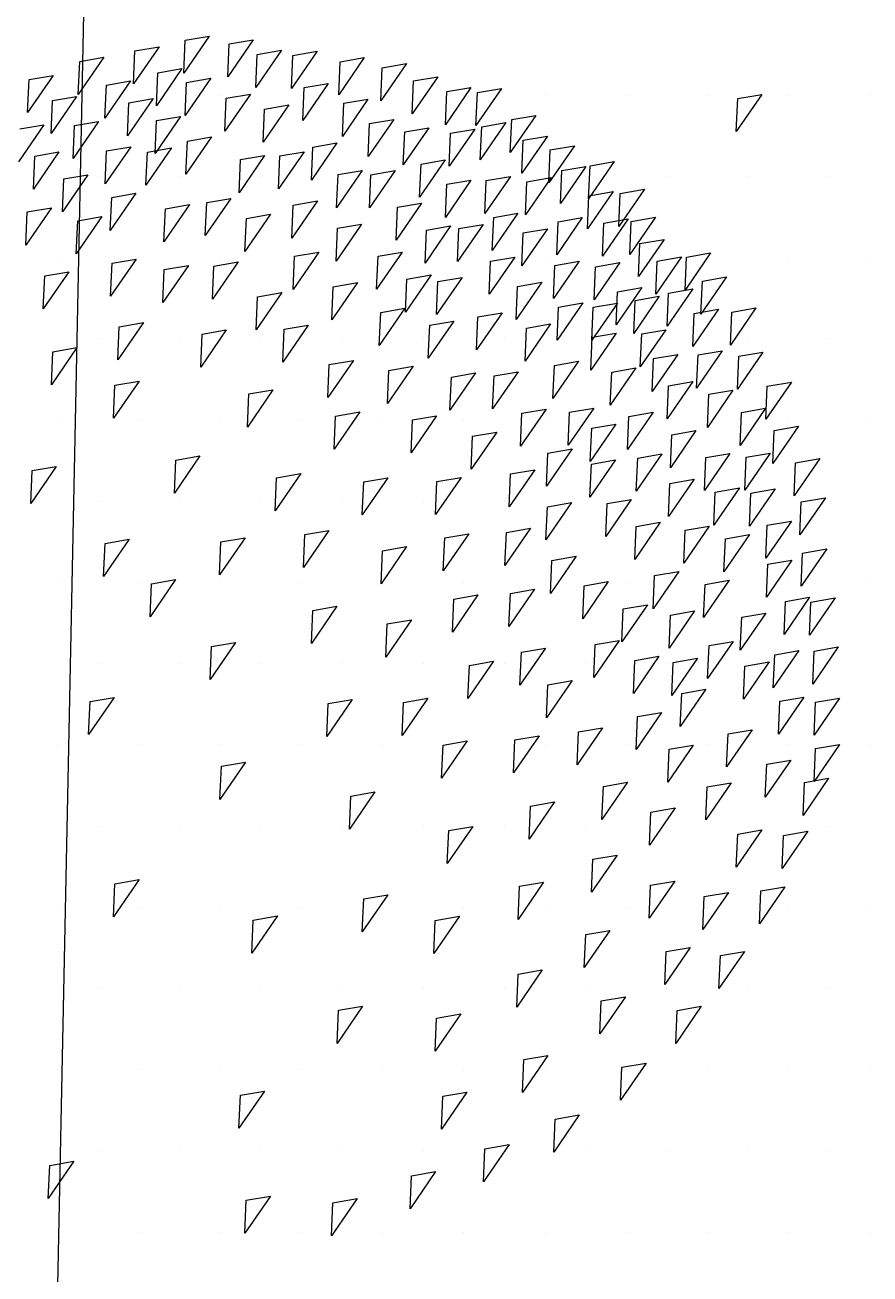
# Model space of a CAD drawing. Header units: millimetres. Extents: x 43168.9 to 43194.6, y -25545.1 to -25543.4.
# Drawn here: x 43172.2997 to 43172.3394, y -25544.6557 to -25544.5971 of the extents above; entities that cross this region are included whole.
import ezdxf

# ---------------------------------------------------------------- set-up
doc = ezdxf.new("R2010")
doc.units = ezdxf.units.MM
doc.header["$LTSCALE"] = 200
doc.linetypes.add('HIDDEN2', pattern=[0.1875, 0.125, -0.0625])
doc.layers.add('agac_sgh', color=7, linetype='Continuous', true_color=0x244700)
doc.layers.add('cim_sgh', color=7, linetype='Continuous', true_color=0x248f00)
doc.layers.add('izd.tas.alt_sgh', color=214, linetype='HIDDEN2')

msp = doc.modelspace()

# ---------------------------------------------------------------- linework, layer by layer
at = {"layer": 'agac_sgh', "color": 0}
for p, q in [((43172.308367, -25544.597664), (43172.307168, -25544.599409)), ((43172.307168, -25544.599409), (43172.307235, -25544.59786)), ((43172.307235, -25544.59786), (43172.308367, -25544.597664)), ((43172.310429, -25544.597838), (43172.30923, -25544.599583)), ((43172.309298, -25544.598034), (43172.310429, -25544.597838)), ((43172.306015, -25544.598168), (43172.304816, -25544.599913)), ((43172.304816, -25544.599913), (43172.304883, -25544.598364)), ((43172.304883, -25544.598364), (43172.306015, -25544.598168)), ((43172.30923, -25544.599583), (43172.309298, -25544.598034)), ((43172.31175, -25544.598334), (43172.310551, -25544.600079)), ((43172.310551, -25544.600079), (43172.310618, -25544.59853)), ((43172.310618, -25544.59853), (43172.31175, -25544.598334)), ((43172.313423, -25544.598382), (43172.312224, -25544.600128)), ((43172.312224, -25544.600128), (43172.312291, -25544.598578)), ((43172.312291, -25544.598578), (43172.313423, -25544.598382)), ((43172.303424, -25544.598664), (43172.302225, -25544.60041)), ((43172.302225, -25544.60041), (43172.302292, -25544.59886)), ((43172.302292, -25544.59886), (43172.303424, -25544.598664)), ((43172.315636, -25544.598675), (43172.314437, -25544.600421)), ((43172.314437, -25544.600421), (43172.314504, -25544.598871)), ((43172.314504, -25544.598871), (43172.315636, -25544.598675)), ((43172.317611, -25544.598961), (43172.316412, -25544.600707)), ((43172.316412, -25544.600707), (43172.316479, -25544.599157)), ((43172.316479, -25544.599157), (43172.317611, -25544.598961)), ((43172.301047, -25544.599511), (43172.299848, -25544.601256)), ((43172.299848, -25544.601256), (43172.299915, -25544.599707)), ((43172.299915, -25544.599707), (43172.301047, -25544.599511)), ((43172.304674, -25544.599768), (43172.303474, -25544.601514)), ((43172.303542, -25544.599964), (43172.304674, -25544.599768)), ((43172.307084, -25544.59919), (43172.305885, -25544.600935)), ((43172.305885, -25544.600935), (43172.305952, -25544.599386)), ((43172.305952, -25544.599386), (43172.307084, -25544.59919)), ((43172.308434, -25544.599649), (43172.307235, -25544.601394)), ((43172.307302, -25544.599845), (43172.308434, -25544.599649)), ((43172.319082, -25544.599576), (43172.317883, -25544.601321)), ((43172.31795, -25544.599772), (43172.319082, -25544.599576)), ((43172.303474, -25544.601514), (43172.303542, -25544.599964)), ((43172.307235, -25544.601394), (43172.307302, -25544.599845)), ((43172.313951, -25544.599885), (43172.312752, -25544.60163)), ((43172.312752, -25544.60163), (43172.312819, -25544.600081)), ((43172.312819, -25544.600081), (43172.313951, -25544.599885)), ((43172.317883, -25544.601321), (43172.31795, -25544.599772)), ((43172.320642, -25544.600079), (43172.319443, -25544.601824)), ((43172.319443, -25544.601824), (43172.31951, -25544.600275)), ((43172.31951, -25544.600275), (43172.320642, -25544.600079)), ((43172.322075, -25544.60012), (43172.320876, -25544.601866)), ((43172.320876, -25544.601866), (43172.320944, -25544.600316)), ((43172.320944, -25544.600316), (43172.322075, -25544.60012)), ((43172.302146, -25544.600496), (43172.300947, -25544.602241)), ((43172.300947, -25544.602241), (43172.301014, -25544.600692)), ((43172.301014, -25544.600692), (43172.302146, -25544.600496)), ((43172.30573, -25544.6006), (43172.304531, -25544.602345)), ((43172.304531, -25544.602345), (43172.304598, -25544.600796)), ((43172.304598, -25544.600796), (43172.30573, -25544.6006)), ((43172.310295, -25544.600389), (43172.309096, -25544.602134)), ((43172.309096, -25544.602134), (43172.309163, -25544.600585)), ((43172.309163, -25544.600585), (43172.310295, -25544.600389)), ((43172.312094, -25544.600899), (43172.310895, -25544.602644)), ((43172.310962, -25544.601095), (43172.312094, -25544.600899)), ((43172.315812, -25544.600625), (43172.314613, -25544.602371)), ((43172.314613, -25544.602371), (43172.31468, -25544.600821)), ((43172.31468, -25544.600821), (43172.315812, -25544.600625)), ((43172.334288, -25544.600406), (43172.333089, -25544.602151)), ((43172.333089, -25544.602151), (43172.333156, -25544.600602)), ((43172.333156, -25544.600602), (43172.334288, -25544.600406)), ((43172.307025, -25544.601438), (43172.305826, -25544.603184)), ((43172.305894, -25544.601634), (43172.307025, -25544.601438)), ((43172.310895, -25544.602644), (43172.310962, -25544.601095)), ((43172.323685, -25544.601387), (43172.322486, -25544.603133)), ((43172.322553, -25544.601583), (43172.323685, -25544.601387)), ((43172.300611, -25544.601824), (43172.299412, -25544.60357)), ((43172.299479, -25544.60202), (43172.300611, -25544.601824)), ((43172.303177, -25544.60167), (43172.301978, -25544.603415)), ((43172.301978, -25544.603415), (43172.302045, -25544.601866)), ((43172.302045, -25544.601866), (43172.303177, -25544.60167)), ((43172.305826, -25544.603184), (43172.305894, -25544.601634)), ((43172.31702, -25544.601576), (43172.315821, -25544.603321)), ((43172.315821, -25544.603321), (43172.315888, -25544.601772)), ((43172.315888, -25544.601772), (43172.31702, -25544.601576)), ((43172.318667, -25544.601967), (43172.317468, -25544.603712)), ((43172.317535, -25544.602163), (43172.318667, -25544.601967)), ((43172.320818, -25544.602029), (43172.319619, -25544.603774)), ((43172.319686, -25544.602225), (43172.320818, -25544.602029)), ((43172.322277, -25544.601728), (43172.321078, -25544.603473)), ((43172.321078, -25544.603473), (43172.321145, -25544.601924)), ((43172.321145, -25544.601924), (43172.322277, -25544.601728)), ((43172.322486, -25544.603133), (43172.322553, -25544.601583)), ((43172.308472, -25544.602396), (43172.307273, -25544.604141)), ((43172.307273, -25544.604141), (43172.30734, -25544.602592)), ((43172.30734, -25544.602592), (43172.308472, -25544.602396)), ((43172.314358, -25544.602681), (43172.313159, -25544.604426)), ((43172.313226, -25544.602877), (43172.314358, -25544.602681)), ((43172.317468, -25544.603712), (43172.317535, -25544.602163)), ((43172.319619, -25544.603774), (43172.319686, -25544.602225)), ((43172.324226, -25544.602357), (43172.323027, -25544.604102)), ((43172.323027, -25544.604102), (43172.323094, -25544.602553)), ((43172.323094, -25544.602553), (43172.324226, -25544.602357)), ((43172.301316, -25544.603103), (43172.300117, -25544.604849)), ((43172.300184, -25544.603299), (43172.301316, -25544.603103)), ((43172.304686, -25544.602858), (43172.303487, -25544.604603)), ((43172.303487, -25544.604603), (43172.303554, -25544.603054)), ((43172.303554, -25544.603054), (43172.304686, -25544.602858)), ((43172.306598, -25544.602913), (43172.305399, -25544.604659)), ((43172.305399, -25544.604659), (43172.305466, -25544.603109)), ((43172.305466, -25544.603109), (43172.306598, -25544.602913)), ((43172.310962, -25544.603269), (43172.309763, -25544.605014)), ((43172.30983, -25544.603465), (43172.310962, -25544.603269)), ((43172.312811, -25544.603093), (43172.311612, -25544.604839)), ((43172.311679, -25544.603289), (43172.312811, -25544.603093)), ((43172.313159, -25544.604426), (43172.313226, -25544.602877)), ((43172.325496, -25544.602813), (43172.324297, -25544.604558)), ((43172.324297, -25544.604558), (43172.324364, -25544.603009)), ((43172.324364, -25544.603009), (43172.325496, -25544.602813)), ((43172.300117, -25544.604849), (43172.300184, -25544.603299)), ((43172.309763, -25544.605014), (43172.30983, -25544.603465)), ((43172.311612, -25544.604839), (43172.311679, -25544.603289)), ((43172.319434, -25544.603476), (43172.318235, -25544.605221)), ((43172.318235, -25544.605221), (43172.318302, -25544.603672)), ((43172.318302, -25544.603672), (43172.319434, -25544.603476)), ((43172.326037, -25544.603782), (43172.324838, -25544.605527)), ((43172.324905, -25544.603978), (43172.326037, -25544.603782)), ((43172.327358, -25544.603553), (43172.326159, -25544.605299)), ((43172.326159, -25544.605299), (43172.326226, -25544.603749)), ((43172.326226, -25544.603749), (43172.327358, -25544.603553)), ((43172.302674, -25544.604172), (43172.301475, -25544.605918)), ((43172.301475, -25544.605918), (43172.301542, -25544.604368)), ((43172.301542, -25544.604368), (43172.302674, -25544.604172)), ((43172.31554, -25544.603973), (43172.314341, -25544.605719)), ((43172.314341, -25544.605719), (43172.314408, -25544.604169)), ((43172.314408, -25544.604169), (43172.31554, -25544.603973)), ((43172.317083, -25544.60398), (43172.315883, -25544.605725)), ((43172.315883, -25544.605725), (43172.315951, -25544.604176)), ((43172.315951, -25544.604176), (43172.317083, -25544.60398)), ((43172.320642, -25544.604426), (43172.319443, -25544.606172)), ((43172.31951, -25544.604622), (43172.320642, -25544.604426)), ((43172.322491, -25544.604251), (43172.321291, -25544.605997)), ((43172.321291, -25544.605997), (43172.321359, -25544.604447)), ((43172.321359, -25544.604447), (43172.322491, -25544.604251)), ((43172.324402, -25544.604307), (43172.323203, -25544.606052)), ((43172.32327, -25544.604503), (43172.324402, -25544.604307)), ((43172.324838, -25544.605527), (43172.324905, -25544.603978)), ((43172.304925, -25544.605038), (43172.303726, -25544.606784)), ((43172.303793, -25544.605234), (43172.304925, -25544.605038)), ((43172.319443, -25544.606172), (43172.31951, -25544.604622)), ((43172.323203, -25544.606052), (43172.32327, -25544.604503)), ((43172.327307, -25544.604963), (43172.326108, -25544.606708)), ((43172.326175, -25544.605159), (43172.327307, -25544.604963)), ((43172.328779, -25544.604853), (43172.32758, -25544.606598)), ((43172.327647, -25544.605049), (43172.328779, -25544.604853)), ((43172.303726, -25544.606784), (43172.303793, -25544.605234)), ((43172.307441, -25544.605569), (43172.306241, -25544.607314)), ((43172.306309, -25544.605765), (43172.307441, -25544.605569)), ((43172.309377, -25544.605282), (43172.308178, -25544.607027)), ((43172.308178, -25544.607027), (43172.308245, -25544.605478)), ((43172.308245, -25544.605478), (43172.309377, -25544.605282)), ((43172.31344, -25544.6054), (43172.31224, -25544.607145)), ((43172.31224, -25544.607145), (43172.312308, -25544.605596)), ((43172.312308, -25544.605596), (43172.31344, -25544.6054)), ((43172.318328, -25544.605503), (43172.317129, -25544.607249)), ((43172.317196, -25544.605699), (43172.318328, -25544.605503)), ((43172.326108, -25544.606708), (43172.326175, -25544.605159)), ((43172.32758, -25544.606598), (43172.327647, -25544.605049)), ((43172.300964, -25544.605724), (43172.299764, -25544.60747)), ((43172.299764, -25544.60747), (43172.299832, -25544.60592)), ((43172.299832, -25544.60592), (43172.300964, -25544.605724)), ((43172.303328, -25544.606136), (43172.302129, -25544.607882)), ((43172.302196, -25544.606332), (43172.303328, -25544.606136)), ((43172.306241, -25544.607314), (43172.306309, -25544.605765)), ((43172.311239, -25544.606022), (43172.31004, -25544.607768)), ((43172.310107, -25544.606218), (43172.311239, -25544.606022)), ((43172.317129, -25544.607249), (43172.317196, -25544.605699)), ((43172.322843, -25544.605977), (43172.321644, -25544.607723)), ((43172.321644, -25544.607723), (43172.321711, -25544.606173)), ((43172.321711, -25544.606173), (43172.322843, -25544.605977)), ((43172.325861, -25544.606179), (43172.324662, -25544.607925)), ((43172.324729, -25544.606375), (43172.325861, -25544.606179)), ((43172.329294, -25544.606164), (43172.328095, -25544.60791)), ((43172.328163, -25544.60636), (43172.329294, -25544.606164)), ((43172.302129, -25544.607882), (43172.302196, -25544.606332)), ((43172.31004, -25544.607768), (43172.310107, -25544.606218)), ((43172.315515, -25544.60649), (43172.314316, -25544.608235)), ((43172.314316, -25544.608235), (43172.314383, -25544.606686)), ((43172.314383, -25544.606686), (43172.315515, -25544.60649)), ((43172.319686, -25544.606572), (43172.318487, -25544.608318)), ((43172.318487, -25544.608318), (43172.318554, -25544.606768)), ((43172.318554, -25544.606768), (43172.319686, -25544.606572)), ((43172.321208, -25544.606502), (43172.320009, -25544.608247)), ((43172.320009, -25544.608247), (43172.320076, -25544.606698)), ((43172.320076, -25544.606698), (43172.321208, -25544.606502)), ((43172.324226, -25544.606704), (43172.323027, -25544.608449)), ((43172.323094, -25544.6069), (43172.324226, -25544.606704)), ((43172.324662, -25544.607925), (43172.324729, -25544.606375)), ((43172.328012, -25544.606242), (43172.326813, -25544.607987)), ((43172.326813, -25544.607987), (43172.32688, -25544.606438)), ((43172.32688, -25544.606438), (43172.328012, -25544.606242)), ((43172.328095, -25544.60791), (43172.328163, -25544.60636)), ((43172.323027, -25544.608449), (43172.323094, -25544.6069)), ((43172.329697, -25544.607206), (43172.328498, -25544.608951)), ((43172.328565, -25544.607402), (43172.329697, -25544.607206)), ((43172.313502, -25544.607804), (43172.312303, -25544.609549)), ((43172.312371, -25544.608), (43172.313502, -25544.607804)), ((43172.317414, -25544.607803), (43172.316215, -25544.609548)), ((43172.316282, -25544.607999), (43172.317414, -25544.607803)), ((43172.328498, -25544.608951), (43172.328565, -25544.607402)), ((43172.331885, -25544.607841), (43172.330686, -25544.609587)), ((43172.330753, -25544.608037), (43172.331885, -25544.607841)), ((43172.304938, -25544.608128), (43172.303739, -25544.609873)), ((43172.303739, -25544.609873), (43172.303806, -25544.608324)), ((43172.303806, -25544.608324), (43172.304938, -25544.608128)), ((43172.30739, -25544.608428), (43172.306191, -25544.610173)), ((43172.306258, -25544.608624), (43172.30739, -25544.608428)), ((43172.309717, -25544.608266), (43172.308518, -25544.610012)), ((43172.308518, -25544.610012), (43172.308585, -25544.608462)), ((43172.308585, -25544.608462), (43172.309717, -25544.608266)), ((43172.312303, -25544.609549), (43172.312371, -25544.608)), ((43172.316215, -25544.609548), (43172.316282, -25544.607999)), ((43172.322692, -25544.608032), (43172.321493, -25544.609778)), ((43172.321493, -25544.609778), (43172.32156, -25544.608228)), ((43172.32156, -25544.608228), (43172.322692, -25544.608032)), ((43172.32571, -25544.608234), (43172.324511, -25544.60998)), ((43172.324511, -25544.60998), (43172.324578, -25544.60843)), ((43172.324578, -25544.60843), (43172.32571, -25544.608234)), ((43172.327622, -25544.60829), (43172.326423, -25544.610035)), ((43172.326423, -25544.610035), (43172.32649, -25544.608486)), ((43172.32649, -25544.608486), (43172.327622, -25544.60829)), ((43172.330514, -25544.60803), (43172.329315, -25544.609776)), ((43172.329315, -25544.609776), (43172.329383, -25544.608226)), ((43172.329383, -25544.608226), (43172.330514, -25544.60803)), ((43172.330686, -25544.609587), (43172.330753, -25544.608037)), ((43172.301781, -25544.608723), (43172.300582, -25544.610468)), ((43172.300582, -25544.610468), (43172.300649, -25544.608919)), ((43172.300649, -25544.608919), (43172.301781, -25544.608723)), ((43172.306191, -25544.610173), (43172.306258, -25544.608624)), ((43172.318772, -25544.608872), (43172.317573, -25544.610618)), ((43172.317573, -25544.610618), (43172.31764, -25544.609068)), ((43172.31764, -25544.609068), (43172.318772, -25544.608872)), ((43172.320227, -25544.608991), (43172.319028, -25544.610736)), ((43172.319095, -25544.609187), (43172.320227, -25544.608991)), ((43172.332627, -25544.608969), (43172.331428, -25544.610714)), ((43172.331495, -25544.609165), (43172.332627, -25544.608969)), ((43172.311767, -25544.609699), (43172.310568, -25544.611444)), ((43172.310635, -25544.609895), (43172.311767, -25544.609699)), ((43172.315314, -25544.609229), (43172.314114, -25544.610975)), ((43172.314114, -25544.610975), (43172.314182, -25544.609425)), ((43172.314182, -25544.609425), (43172.315314, -25544.609229)), ((43172.319028, -25544.610736), (43172.319095, -25544.609187)), ((43172.323962, -25544.609213), (43172.322763, -25544.610959)), ((43172.322763, -25544.610959), (43172.32283, -25544.609409)), ((43172.32283, -25544.609409), (43172.323962, -25544.609213)), ((43172.328653, -25544.609464), (43172.327454, -25544.611209)), ((43172.327454, -25544.611209), (43172.327521, -25544.60966)), ((43172.327521, -25544.60966), (43172.328653, -25544.609464)), ((43172.331043, -25544.609533), (43172.329844, -25544.611278)), ((43172.329844, -25544.611278), (43172.329911, -25544.609729)), ((43172.329911, -25544.609729), (43172.331043, -25544.609533)), ((43172.331428, -25544.610714), (43172.331495, -25544.609165)), ((43172.310568, -25544.611444), (43172.310635, -25544.609895)), ((43172.325886, -25544.610184), (43172.324687, -25544.61193)), ((43172.324754, -25544.61038), (43172.325886, -25544.610184)), ((43172.327509, -25544.610193), (43172.32631, -25544.611939)), ((43172.326377, -25544.610389), (43172.327509, -25544.610193)), ((43172.329475, -25544.609869), (43172.328276, -25544.611614)), ((43172.328276, -25544.611614), (43172.328343, -25544.610065)), ((43172.328343, -25544.610065), (43172.329475, -25544.609869)), ((43172.31754, -25544.610438), (43172.316341, -25544.612183)), ((43172.316341, -25544.612183), (43172.316408, -25544.610634)), ((43172.316408, -25544.610634), (43172.31754, -25544.610438)), ((43172.322101, -25544.610647), (43172.320902, -25544.612392)), ((43172.320902, -25544.612392), (43172.320969, -25544.610843)), ((43172.320969, -25544.610843), (43172.322101, -25544.610647)), ((43172.324687, -25544.61193), (43172.324754, -25544.61038)), ((43172.32631, -25544.611939), (43172.326377, -25544.610389)), ((43172.33225, -25544.610483), (43172.331051, -25544.612229)), ((43172.331051, -25544.612229), (43172.331118, -25544.610679)), ((43172.331118, -25544.610679), (43172.33225, -25544.610483)), ((43172.334011, -25544.61042), (43172.332812, -25544.612165)), ((43172.332812, -25544.612165), (43172.332879, -25544.610616)), ((43172.332879, -25544.610616), (43172.334011, -25544.61042)), ((43172.305277, -25544.611112), (43172.304078, -25544.612858)), ((43172.304078, -25544.612858), (43172.304146, -25544.611308)), ((43172.304146, -25544.611308), (43172.305277, -25544.611112)), ((43172.309164, -25544.611454), (43172.307965, -25544.613199)), ((43172.308032, -25544.61165), (43172.309164, -25544.611454)), ((43172.313012, -25544.611222), (43172.311813, -25544.612967)), ((43172.311813, -25544.612967), (43172.31188, -25544.611418)), ((43172.31188, -25544.611418), (43172.313012, -25544.611222)), ((43172.319837, -25544.611039), (43172.318638, -25544.612784)), ((43172.318638, -25544.612784), (43172.318705, -25544.611235)), ((43172.318705, -25544.611235), (43172.319837, -25544.611039)), ((43172.324377, -25544.61117), (43172.323178, -25544.612916)), ((43172.323178, -25544.612916), (43172.323245, -25544.611366)), ((43172.323245, -25544.611366), (43172.324377, -25544.61117)), ((43172.329785, -25544.611441), (43172.328586, -25544.613187)), ((43172.328653, -25544.611637), (43172.329785, -25544.611441)), ((43172.307965, -25544.613199), (43172.308032, -25544.61165)), ((43172.327458, -25544.611603), (43172.326259, -25544.613348)), ((43172.326259, -25544.613348), (43172.326327, -25544.611799)), ((43172.326327, -25544.611799), (43172.327458, -25544.611603)), ((43172.328586, -25544.613187), (43172.328653, -25544.611637)), ((43172.302158, -25544.61228), (43172.300959, -25544.614026)), ((43172.300959, -25544.614026), (43172.301027, -25544.612476)), ((43172.301027, -25544.612476), (43172.302158, -25544.61228)), ((43172.330338, -25544.612602), (43172.329139, -25544.614347)), ((43172.329207, -25544.612798), (43172.330338, -25544.612602)), ((43172.332426, -25544.612433), (43172.331227, -25544.614179)), ((43172.331227, -25544.614179), (43172.331294, -25544.612629)), ((43172.331294, -25544.612629), (43172.332426, -25544.612433)), ((43172.334338, -25544.612489), (43172.333139, -25544.614234)), ((43172.333206, -25544.612685), (43172.334338, -25544.612489)), ((43172.315125, -25544.612885), (43172.313926, -25544.61463)), ((43172.313926, -25544.61463), (43172.313993, -25544.613081)), ((43172.313993, -25544.613081), (43172.315125, -25544.612885)), ((43172.317925, -25544.613157), (43172.316726, -25544.614902)), ((43172.316793, -25544.613353), (43172.317925, -25544.613157)), ((43172.325685, -25544.612924), (43172.324486, -25544.61467)), ((43172.324486, -25544.61467), (43172.324553, -25544.61312)), ((43172.324553, -25544.61312), (43172.325685, -25544.612924)), ((43172.328377, -25544.613231), (43172.327177, -25544.614976)), ((43172.327245, -25544.613427), (43172.328377, -25544.613231)), ((43172.329139, -25544.614347), (43172.329207, -25544.612798)), ((43172.333139, -25544.614234), (43172.333206, -25544.612685)), ((43172.316726, -25544.614902), (43172.316793, -25544.613353)), ((43172.320856, -25544.613471), (43172.319657, -25544.615216)), ((43172.319657, -25544.615216), (43172.319724, -25544.613667)), ((43172.319724, -25544.613667), (43172.320856, -25544.613471)), ((43172.322855, -25544.613414), (43172.321656, -25544.61516)), ((43172.321656, -25544.61516), (43172.321723, -25544.61361)), ((43172.321723, -25544.61361), (43172.322855, -25544.613414)), ((43172.327177, -25544.614976), (43172.327245, -25544.613427)), ((43172.305076, -25544.613852), (43172.303877, -25544.615598)), ((43172.303877, -25544.615598), (43172.303944, -25544.614048)), ((43172.303944, -25544.614048), (43172.305076, -25544.613852)), ((43172.311352, -25544.614263), (43172.310153, -25544.616008)), ((43172.31022, -25544.614459), (43172.311352, -25544.614263)), ((43172.331043, -25544.61388), (43172.329844, -25544.615626)), ((43172.329844, -25544.615626), (43172.329911, -25544.614076)), ((43172.329911, -25544.614076), (43172.331043, -25544.61388)), ((43172.332929, -25544.614278), (43172.33173, -25544.616024)), ((43172.331797, -25544.614474), (43172.332929, -25544.614278)), ((43172.335671, -25544.6139), (43172.334472, -25544.615646)), ((43172.334472, -25544.615646), (43172.334539, -25544.614096)), ((43172.334539, -25544.614096), (43172.335671, -25544.6139)), ((43172.310153, -25544.616008), (43172.31022, -25544.614459)), ((43172.33173, -25544.616024), (43172.331797, -25544.614474)), ((43172.315427, -25544.615296), (43172.314228, -25544.617042)), ((43172.314228, -25544.617042), (43172.314295, -25544.615492)), ((43172.314295, -25544.615492), (43172.315427, -25544.615296)), ((43172.319032, -25544.615477), (43172.317833, -25544.617222)), ((43172.3179, -25544.615673), (43172.319032, -25544.615477)), ((43172.324163, -25544.615168), (43172.322964, -25544.616914)), ((43172.322964, -25544.616914), (43172.323031, -25544.615364)), ((43172.323031, -25544.615364), (43172.324163, -25544.615168)), ((43172.326402, -25544.615119), (43172.325203, -25544.616864)), ((43172.325203, -25544.616864), (43172.32527, -25544.615315)), ((43172.32527, -25544.615315), (43172.326402, -25544.615119)), ((43172.329181, -25544.615314), (43172.327982, -25544.617059)), ((43172.327982, -25544.617059), (43172.32805, -25544.61551)), ((43172.32805, -25544.61551), (43172.329181, -25544.615314)), ((43172.334464, -25544.615124), (43172.333265, -25544.616869)), ((43172.333265, -25544.616869), (43172.333332, -25544.61532)), ((43172.333332, -25544.61532), (43172.334464, -25544.615124)), ((43172.317833, -25544.617222), (43172.3179, -25544.615673)), ((43172.327438, -25544.615873), (43172.326238, -25544.617619)), ((43172.326238, -25544.617619), (43172.326306, -25544.616069)), ((43172.326306, -25544.616069), (43172.327438, -25544.615873)), ((43172.331194, -25544.616173), (43172.329995, -25544.617918)), ((43172.330062, -25544.616369), (43172.331194, -25544.616173)), ((43172.335998, -25544.615969), (43172.334799, -25544.617714)), ((43172.334799, -25544.617714), (43172.334866, -25544.616165)), ((43172.334866, -25544.616165), (43172.335998, -25544.615969)), ((43172.321849, -25544.616245), (43172.32065, -25544.617991)), ((43172.32065, -25544.617991), (43172.320717, -25544.616441)), ((43172.320717, -25544.616441), (43172.321849, -25544.616245)), ((43172.329995, -25544.617918), (43172.330062, -25544.616369)), ((43172.325383, -25544.617034), (43172.324184, -25544.61878)), ((43172.324184, -25544.61878), (43172.324251, -25544.61723)), ((43172.324251, -25544.61723), (43172.325383, -25544.617034)), ((43172.329597, -25544.617271), (43172.328397, -25544.619016)), ((43172.328465, -25544.617467), (43172.329597, -25544.617271)), ((43172.332791, -25544.617249), (43172.331592, -25544.618994)), ((43172.331659, -25544.617445), (43172.332791, -25544.617249)), ((43172.334682, -25544.617227), (43172.333483, -25544.618973)), ((43172.33355, -25544.617423), (43172.334682, -25544.617227)), ((43172.30119, -25544.617858), (43172.299991, -25544.619603)), ((43172.300058, -25544.618054), (43172.30119, -25544.617858)), ((43172.307931, -25544.617367), (43172.306732, -25544.619113)), ((43172.306732, -25544.619113), (43172.306799, -25544.617563)), ((43172.306799, -25544.617563), (43172.307931, -25544.617367)), ((43172.327421, -25544.617551), (43172.326222, -25544.619296)), ((43172.326222, -25544.619296), (43172.326289, -25544.617747)), ((43172.326289, -25544.617747), (43172.327421, -25544.617551)), ((43172.328397, -25544.619016), (43172.328465, -25544.617467)), ((43172.331592, -25544.618994), (43172.331659, -25544.617445)), ((43172.333483, -25544.618973), (43172.33355, -25544.617423)), ((43172.337004, -25544.617485), (43172.335805, -25544.619231)), ((43172.335805, -25544.619231), (43172.335872, -25544.617681)), ((43172.335872, -25544.617681), (43172.337004, -25544.617485)), ((43172.299991, -25544.619603), (43172.300058, -25544.618054)), ((43172.31266, -25544.618191), (43172.311461, -25544.619936)), ((43172.311461, -25544.619936), (43172.311528, -25544.618387)), ((43172.311528, -25544.618387), (43172.31266, -25544.618191)), ((43172.316743, -25544.618385), (43172.315544, -25544.620131)), ((43172.315611, -25544.618581), (43172.316743, -25544.618385)), ((43172.320177, -25544.61837), (43172.318978, -25544.620116)), ((43172.319045, -25544.618566), (43172.320177, -25544.61837)), ((43172.323635, -25544.618013), (43172.322436, -25544.619758)), ((43172.322436, -25544.619758), (43172.322503, -25544.618209)), ((43172.322503, -25544.618209), (43172.323635, -25544.618013)), ((43172.331106, -25544.618459), (43172.329907, -25544.620204)), ((43172.329974, -25544.618655), (43172.331106, -25544.618459)), ((43172.315544, -25544.620131), (43172.315611, -25544.618581)), ((43172.318978, -25544.620116), (43172.319045, -25544.618566)), ((43172.329907, -25544.620204), (43172.329974, -25544.618655)), ((43172.333231, -25544.618863), (43172.332032, -25544.620609)), ((43172.332032, -25544.620609), (43172.332099, -25544.619059)), ((43172.332099, -25544.619059), (43172.333231, -25544.618863)), ((43172.334904, -25544.618912), (43172.333705, -25544.620657)), ((43172.333772, -25544.619108), (43172.334904, -25544.618912)), ((43172.325358, -25544.61955), (43172.324159, -25544.621296)), ((43172.324226, -25544.619746), (43172.325358, -25544.61955)), ((43172.328163, -25544.619403), (43172.326964, -25544.621148)), ((43172.326964, -25544.621148), (43172.327031, -25544.619599)), ((43172.327031, -25544.619599), (43172.328163, -25544.619403)), ((43172.333705, -25544.620657), (43172.333772, -25544.619108)), ((43172.337268, -25544.619324), (43172.336069, -25544.621069)), ((43172.336069, -25544.621069), (43172.336136, -25544.61952)), ((43172.336136, -25544.61952), (43172.337268, -25544.619324)), ((43172.324159, -25544.621296), (43172.324226, -25544.619746)), ((43172.313981, -25544.62086), (43172.312782, -25544.622606)), ((43172.312849, -25544.621056), (43172.313981, -25544.62086)), ((43172.323434, -25544.620753), (43172.322235, -25544.622498)), ((43172.322302, -25544.620949), (43172.323434, -25544.620753)), ((43172.329521, -25544.620472), (43172.328322, -25544.622217)), ((43172.328322, -25544.622217), (43172.328389, -25544.620668)), ((43172.328389, -25544.620668), (43172.329521, -25544.620472)), ((43172.331823, -25544.620653), (43172.330624, -25544.622398)), ((43172.330624, -25544.622398), (43172.330691, -25544.620849)), ((43172.330691, -25544.620849), (43172.331823, -25544.620653)), ((43172.335671, -25544.620421), (43172.334472, -25544.622167)), ((43172.334472, -25544.622167), (43172.334539, -25544.620617)), ((43172.334539, -25544.620617), (43172.335671, -25544.620421)), ((43172.304611, -25544.621275), (43172.303412, -25544.62302)), ((43172.303479, -25544.621471), (43172.304611, -25544.621275)), ((43172.310044, -25544.621204), (43172.308845, -25544.622949)), ((43172.308845, -25544.622949), (43172.308912, -25544.6214)), ((43172.308912, -25544.6214), (43172.310044, -25544.621204)), ((43172.312782, -25544.622606), (43172.312849, -25544.621056)), ((43172.320541, -25544.621012), (43172.319342, -25544.622758)), ((43172.319342, -25544.622758), (43172.31941, -25544.621208)), ((43172.31941, -25544.621208), (43172.320541, -25544.621012)), ((43172.322235, -25544.622498), (43172.322302, -25544.620949)), ((43172.333709, -25544.621051), (43172.33251, -25544.622796)), ((43172.33251, -25544.622796), (43172.332577, -25544.621247)), ((43172.332577, -25544.621247), (43172.333709, -25544.621051)), ((43172.303412, -25544.62302), (43172.303479, -25544.621471)), ((43172.317624, -25544.621614), (43172.316425, -25544.62336)), ((43172.316425, -25544.62336), (43172.316492, -25544.62181)), ((43172.316492, -25544.62181), (43172.317624, -25544.621614)), ((43172.337331, -25544.621728), (43172.336132, -25544.623473)), ((43172.336132, -25544.623473), (43172.336199, -25544.621924)), ((43172.336199, -25544.621924), (43172.337331, -25544.621728)), ((43172.325572, -25544.622073), (43172.324373, -25544.623819)), ((43172.324373, -25544.623819), (43172.32444, -25544.622269)), ((43172.32444, -25544.622269), (43172.325572, -25544.622073)), ((43172.335696, -25544.622253), (43172.334497, -25544.623998)), ((43172.334497, -25544.623998), (43172.334564, -25544.622449)), ((43172.334564, -25544.622449), (43172.335696, -25544.622253)), ((43172.306787, -25544.623169), (43172.305588, -25544.624914)), ((43172.305655, -25544.623365), (43172.306787, -25544.623169)), ((43172.330389, -25544.622785), (43172.32919, -25544.624531)), ((43172.32919, -25544.624531), (43172.329257, -25544.622981)), ((43172.329257, -25544.622981), (43172.330389, -25544.622785)), ((43172.332753, -25544.623197), (43172.331554, -25544.624942)), ((43172.331621, -25544.623393), (43172.332753, -25544.623197)), ((43172.305588, -25544.624914), (43172.305655, -25544.623365)), ((43172.323623, -25544.623619), (43172.322424, -25544.625364)), ((43172.322491, -25544.623815), (43172.323623, -25544.623619)), ((43172.327081, -25544.623261), (43172.325882, -25544.625007)), ((43172.325882, -25544.625007), (43172.325949, -25544.623457)), ((43172.325949, -25544.623457), (43172.327081, -25544.623261)), ((43172.331554, -25544.624942), (43172.331621, -25544.623393)), ((43172.320969, -25544.623885), (43172.31977, -25544.62563)), ((43172.31977, -25544.62563), (43172.319837, -25544.624081)), ((43172.319837, -25544.624081), (43172.320969, -25544.623885)), ((43172.322424, -25544.625364), (43172.322491, -25544.623815)), ((43172.328918, -25544.624344), (43172.327718, -25544.62609)), ((43172.327786, -25544.62454), (43172.328918, -25544.624344)), ((43172.336526, -25544.623993), (43172.335327, -25544.625738)), ((43172.335327, -25544.625738), (43172.335394, -25544.624189)), ((43172.335394, -25544.624189), (43172.336526, -25544.623993)), ((43172.337721, -25544.624027), (43172.336522, -25544.625773)), ((43172.336522, -25544.625773), (43172.336589, -25544.624223)), ((43172.336589, -25544.624223), (43172.337721, -25544.624027)), ((43172.314358, -25544.624418), (43172.313159, -25544.626163)), ((43172.313159, -25544.626163), (43172.313226, -25544.624614)), ((43172.313226, -25544.624614), (43172.314358, -25544.624418)), ((43172.327718, -25544.62609), (43172.327786, -25544.62454)), ((43172.331131, -25544.624637), (43172.329932, -25544.626383)), ((43172.329932, -25544.626383), (43172.329999, -25544.624833)), ((43172.329999, -25544.624833), (43172.331131, -25544.624637)), ((43172.334476, -25544.624734), (43172.333277, -25544.62648)), ((43172.333277, -25544.62648), (43172.333344, -25544.62493)), ((43172.333344, -25544.62493), (43172.334476, -25544.624734)), ((43172.31785, -25544.625053), (43172.316651, -25544.626798)), ((43172.316651, -25544.626798), (43172.316718, -25544.625249)), ((43172.316718, -25544.625249), (43172.31785, -25544.625053)), ((43172.309604, -25544.626111), (43172.308405, -25544.627856)), ((43172.308472, -25544.626307), (43172.309604, -25544.626111)), ((43172.327597, -25544.626022), (43172.326398, -25544.627767)), ((43172.326465, -25544.626218), (43172.327597, -25544.626022)), ((43172.332942, -25544.626063), (43172.331743, -25544.627808)), ((43172.33181, -25544.626259), (43172.332942, -25544.626063)), ((43172.308405, -25544.627856), (43172.308472, -25544.626307)), ((43172.324138, -25544.626379), (43172.322939, -25544.628125)), ((43172.322939, -25544.628125), (43172.323007, -25544.626575)), ((43172.323007, -25544.626575), (43172.324138, -25544.626379)), ((43172.326398, -25544.627767), (43172.326465, -25544.626218)), ((43172.331743, -25544.627808), (43172.33181, -25544.626259)), ((43172.336023, -25544.626495), (43172.334824, -25544.628241)), ((43172.334824, -25544.628241), (43172.334891, -25544.626691)), ((43172.334891, -25544.626691), (43172.336023, -25544.626495)), ((43172.337872, -25544.62632), (43172.336673, -25544.628065)), ((43172.336673, -25544.628065), (43172.33674, -25544.626516)), ((43172.33674, -25544.626516), (43172.337872, -25544.62632)), ((43172.321699, -25544.626995), (43172.3205, -25544.62874)), ((43172.3205, -25544.62874), (43172.320567, -25544.627191)), ((43172.320567, -25544.627191), (43172.321699, -25544.626995)), ((43172.329458, -25544.626762), (43172.328259, -25544.628508)), ((43172.328259, -25544.628508), (43172.328326, -25544.626958)), ((43172.328326, -25544.626958), (43172.329458, -25544.626762)), ((43172.331261, -25544.626853), (43172.330062, -25544.628598)), ((43172.330062, -25544.628598), (43172.330129, -25544.627049)), ((43172.330129, -25544.627049), (43172.331261, -25544.626853)), ((43172.334627, -25544.627027), (43172.333428, -25544.628772)), ((43172.333428, -25544.628772), (43172.333495, -25544.627223)), ((43172.333495, -25544.627223), (43172.334627, -25544.627027)), ((43172.325384, -25544.627903), (43172.324184, -25544.629648)), ((43172.324184, -25544.629648), (43172.324252, -25544.628099)), ((43172.324252, -25544.628099), (43172.325384, -25544.627903)), ((43172.331659, -25544.628314), (43172.33046, -25544.630059)), ((43172.330527, -25544.62851), (43172.331659, -25544.628314)), ((43172.303907, -25544.628691), (43172.302708, -25544.630436)), ((43172.302708, -25544.630436), (43172.302775, -25544.628887)), ((43172.302775, -25544.628887), (43172.303907, -25544.628691)), ((43172.315075, -25544.628786), (43172.313876, -25544.630531)), ((43172.313876, -25544.630531), (43172.313943, -25544.628982)), ((43172.313943, -25544.628982), (43172.315075, -25544.628786)), ((43172.318617, -25544.628736), (43172.317418, -25544.630482)), ((43172.317418, -25544.630482), (43172.317485, -25544.628932)), ((43172.317485, -25544.628932), (43172.318617, -25544.628736)), ((43172.33046, -25544.630059), (43172.330527, -25544.62851)), ((43172.336262, -25544.628676), (43172.335063, -25544.630421)), ((43172.335063, -25544.630421), (43172.33513, -25544.628872)), ((43172.33513, -25544.628872), (43172.336262, -25544.628676)), ((43172.337935, -25544.628724), (43172.336736, -25544.63047)), ((43172.336736, -25544.63047), (43172.336803, -25544.62892)), ((43172.336803, -25544.62892), (43172.337935, -25544.628724)), ((43172.329584, -25544.629397), (43172.328385, -25544.631143)), ((43172.328385, -25544.631143), (43172.328452, -25544.629593)), ((43172.328452, -25544.629593), (43172.329584, -25544.629397)), ((43172.326817, -25544.630118), (43172.325618, -25544.631863)), ((43172.325685, -25544.630314), (43172.326817, -25544.630118)), ((43172.333835, -25544.630207), (43172.332636, -25544.631952)), ((43172.332703, -25544.630403), (43172.333835, -25544.630207)), ((43172.320466, -25544.630735), (43172.319267, -25544.63248)), ((43172.319334, -25544.630931), (43172.320466, -25544.630735)), ((43172.323837, -25544.630489), (43172.322638, -25544.632235)), ((43172.322638, -25544.632235), (43172.322705, -25544.630685)), ((43172.322705, -25544.630685), (43172.323837, -25544.630489)), ((43172.325618, -25544.631863), (43172.325685, -25544.630314)), ((43172.332636, -25544.631952), (43172.332703, -25544.630403)), ((43172.319267, -25544.63248), (43172.319334, -25544.630931)), ((43172.331068, -25544.630928), (43172.329869, -25544.632673)), ((43172.329869, -25544.632673), (43172.329936, -25544.631124)), ((43172.329936, -25544.631124), (43172.331068, -25544.630928)), ((43172.337935, -25544.630898), (43172.336736, -25544.632643)), ((43172.336736, -25544.632643), (43172.336803, -25544.631094)), ((43172.336803, -25544.631094), (43172.337935, -25544.630898)), ((43172.310069, -25544.63173), (43172.30887, -25544.633475)), ((43172.30887, -25544.633475), (43172.308938, -25544.631926)), ((43172.308938, -25544.631926), (43172.310069, -25544.63173)), ((43172.335646, -25544.631632), (43172.334447, -25544.633378)), ((43172.334447, -25544.633378), (43172.334514, -25544.631828)), ((43172.334514, -25544.631828), (43172.335646, -25544.631632)), ((43172.337419, -25544.632485), (43172.33622, -25544.63423)), ((43172.336288, -25544.632681), (43172.337419, -25544.632485)), ((43172.31614, -25544.633126), (43172.314941, -25544.634872)), ((43172.315008, -25544.633322), (43172.31614, -25544.633126)), ((43172.327987, -25544.632669), (43172.326788, -25544.634414)), ((43172.326788, -25544.634414), (43172.326855, -25544.632865)), ((43172.326855, -25544.632865), (43172.327987, -25544.632669)), ((43172.332854, -25544.632696), (43172.331655, -25544.634441)), ((43172.331655, -25544.634441), (43172.331722, -25544.632892)), ((43172.331722, -25544.632892), (43172.332854, -25544.632696)), ((43172.33622, -25544.63423), (43172.336288, -25544.632681)), ((43172.314941, -25544.634872), (43172.315008, -25544.633322)), ((43172.324566, -25544.633599), (43172.323367, -25544.635345)), ((43172.323434, -25544.633795), (43172.324566, -25544.633599)), ((43172.323367, -25544.635345), (43172.323434, -25544.633795)), ((43172.330213, -25544.633878), (43172.329014, -25544.635623)), ((43172.329014, -25544.635623), (43172.329081, -25544.634074)), ((43172.329081, -25544.634074), (43172.330213, -25544.633878)), ((43172.32073, -25544.634747), (43172.319531, -25544.636492)), ((43172.319598, -25544.634943), (43172.32073, -25544.634747)), ((43172.334288, -25544.634911), (43172.333089, -25544.636656)), ((43172.333156, -25544.635107), (43172.334288, -25544.634911)), ((43172.319531, -25544.636492), (43172.319598, -25544.634943)), ((43172.333089, -25544.636656), (43172.333156, -25544.635107)), ((43172.336439, -25544.634973), (43172.335239, -25544.636719)), ((43172.335239, -25544.636719), (43172.335307, -25544.635169)), ((43172.335307, -25544.635169), (43172.336439, -25544.634973)), ((43172.327497, -25544.636087), (43172.326297, -25544.637832)), ((43172.326365, -25544.636283), (43172.327497, -25544.636087)), ((43172.326297, -25544.637832), (43172.326365, -25544.636283)), ((43172.305073, -25544.637242), (43172.303874, -25544.638988)), ((43172.303941, -25544.637438), (43172.305073, -25544.637242)), ((43172.303874, -25544.638988), (43172.303941, -25544.637438)), ((43172.324051, -25544.63736), (43172.322852, -25544.639105)), ((43172.322852, -25544.639105), (43172.322919, -25544.637556)), ((43172.322919, -25544.637556), (43172.324051, -25544.63736)), ((43172.330201, -25544.637309), (43172.329001, -25544.639055)), ((43172.329001, -25544.639055), (43172.329069, -25544.637505)), ((43172.329069, -25544.637505), (43172.330201, -25544.637309)), ((43172.332716, -25544.63784), (43172.331517, -25544.639585)), ((43172.331584, -25544.638036), (43172.332716, -25544.63784)), ((43172.33537, -25544.637574), (43172.33417, -25544.639319)), ((43172.33417, -25544.639319), (43172.334238, -25544.63777)), ((43172.334238, -25544.63777), (43172.33537, -25544.637574)), ((43172.316744, -25544.637949), (43172.315545, -25544.639694)), ((43172.315545, -25544.639694), (43172.315612, -25544.638145)), ((43172.315612, -25544.638145), (43172.316744, -25544.637949)), ((43172.331517, -25544.639585), (43172.331584, -25544.638036)), ((43172.311562, -25544.638943), (43172.310363, -25544.640688)), ((43172.31043, -25544.639139), (43172.311562, -25544.638943)), ((43172.320102, -25544.638961), (43172.318902, -25544.640707)), ((43172.31897, -25544.639157), (43172.320102, -25544.638961)), ((43172.310363, -25544.640688), (43172.31043, -25544.639139)), ((43172.318902, -25544.640707), (43172.31897, -25544.639157)), ((43172.327157, -25544.639624), (43172.325958, -25544.641369)), ((43172.325958, -25544.641369), (43172.326025, -25544.63982)), ((43172.326025, -25544.63982), (43172.327157, -25544.639624)), ((43172.33093, -25544.640419), (43172.329731, -25544.642165)), ((43172.329731, -25544.642165), (43172.329798, -25544.640615)), ((43172.329798, -25544.640615), (43172.33093, -25544.640419)), ((43172.333471, -25544.640608), (43172.332271, -25544.642353)), ((43172.332339, -25544.640804), (43172.333471, -25544.640608)), ((43172.332271, -25544.642353), (43172.332339, -25544.640804)), ((43172.323988, -25544.641477), (43172.322789, -25544.643222)), ((43172.322789, -25544.643222), (43172.322856, -25544.641673)), ((43172.322856, -25544.641673), (43172.323988, -25544.641477)), ((43172.327887, -25544.642734), (43172.326687, -25544.644479)), ((43172.326687, -25544.644479), (43172.326755, -25544.64293)), ((43172.326755, -25544.64293), (43172.327887, -25544.642734)), ((43172.315561, -25544.643177), (43172.314362, -25544.644923)), ((43172.314362, -25544.644923), (43172.31443, -25544.643373)), ((43172.31443, -25544.643373), (43172.315561, -25544.643177)), ((43172.320165, -25544.64354), (43172.318965, -25544.645285)), ((43172.319033, -25544.643736), (43172.320165, -25544.64354)), ((43172.331446, -25544.64318), (43172.330247, -25544.644926)), ((43172.330247, -25544.644926), (43172.330314, -25544.643376)), ((43172.330314, -25544.643376), (43172.331446, -25544.64318)), ((43172.318965, -25544.645285), (43172.319033, -25544.643736)), ((43172.324252, -25544.645489), (43172.323053, -25544.647234)), ((43172.323053, -25544.647234), (43172.32312, -25544.645685)), ((43172.32312, -25544.645685), (43172.324252, -25544.645489)), ((43172.328855, -25544.645851), (43172.327656, -25544.647596)), ((43172.327656, -25544.647596), (43172.327723, -25544.646047)), ((43172.327723, -25544.646047), (43172.328855, -25544.645851)), ((43172.310958, -25544.647162), (43172.309759, -25544.648908)), ((43172.309827, -25544.647358), (43172.310958, -25544.647162)), ((43172.320454, -25544.647209), (43172.319255, -25544.648954)), ((43172.319322, -25544.647405), (43172.320454, -25544.647209)), ((43172.309759, -25544.648908), (43172.309827, -25544.647358)), ((43172.319255, -25544.648954), (43172.319322, -25544.647405)), ((43172.325723, -25544.648277), (43172.324524, -25544.650022)), ((43172.324592, -25544.648473), (43172.325723, -25544.648277)), ((43172.324524, -25544.650022), (43172.324592, -25544.648473)), ((43172.322428, -25544.649669), (43172.321229, -25544.651414)), ((43172.321229, -25544.651414), (43172.321297, -25544.649865)), ((43172.321297, -25544.649865), (43172.322428, -25544.649669)), ((43172.302017, -25544.65045), (43172.300817, -25544.652195)), ((43172.300817, -25544.652195), (43172.300885, -25544.650646)), ((43172.300885, -25544.650646), (43172.302017, -25544.65045)), ((43172.318982, -25544.650942), (43172.317783, -25544.652687)), ((43172.317783, -25544.652687), (43172.317851, -25544.651138)), ((43172.317851, -25544.651138), (43172.318982, -25544.650942)), ((43172.311235, -25544.65209), (43172.310036, -25544.653835)), ((43172.310036, -25544.653835), (43172.310103, -25544.652286)), ((43172.310103, -25544.652286), (43172.311235, -25544.65209)), ((43172.315298, -25544.652208), (43172.314098, -25544.653953)), ((43172.314098, -25544.653953), (43172.314166, -25544.652404)), ((43172.314166, -25544.652404), (43172.315298, -25544.652208))]:
    msp.add_line(p, q, dxfattribs=at)
at = {"layer": 'cim_sgh'}
for p, q in [((43172.30126, -25544.60044), (43172.30126, -25544.60044)), ((43172.30507, -25544.60044), (43172.30507, -25544.60044)), ((43172.30888, -25544.60044), (43172.30888, -25544.60044)), ((43172.31269, -25544.60044), (43172.31269, -25544.60044)), ((43172.3165, -25544.60044), (43172.3165, -25544.60044)), ((43172.32031, -25544.60044), (43172.32031, -25544.60044)), ((43172.32412, -25544.60044), (43172.32412, -25544.60044)), ((43172.32793, -25544.60044), (43172.32793, -25544.60044)), ((43172.33174, -25544.60044), (43172.33174, -25544.60044)), ((43172.33555, -25544.60044), (43172.33555, -25544.60044)), ((43172.33936, -25544.60044), (43172.33936, -25544.60044)), ((43172.303165, -25544.60425), (43172.303165, -25544.60425)), ((43172.306975, -25544.60425), (43172.306975, -25544.60425)), ((43172.310785, -25544.60425), (43172.310785, -25544.60425)), ((43172.314595, -25544.60425), (43172.314595, -25544.60425)), ((43172.318405, -25544.60425), (43172.318405, -25544.60425)), ((43172.322215, -25544.60425), (43172.322215, -25544.60425)), ((43172.326025, -25544.60425), (43172.326025, -25544.60425)), ((43172.329835, -25544.60425), (43172.329835, -25544.60425)), ((43172.333645, -25544.60425), (43172.333645, -25544.60425)), ((43172.337455, -25544.60425), (43172.337455, -25544.60425)), ((43172.30126, -25544.60806), (43172.30126, -25544.60806)), ((43172.30507, -25544.60806), (43172.30507, -25544.60806)), ((43172.30888, -25544.60806), (43172.30888, -25544.60806)), ((43172.31269, -25544.60806), (43172.31269, -25544.60806)), ((43172.3165, -25544.60806), (43172.3165, -25544.60806)), ((43172.32031, -25544.60806), (43172.32031, -25544.60806)), ((43172.32412, -25544.60806), (43172.32412, -25544.60806)), ((43172.32793, -25544.60806), (43172.32793, -25544.60806)), ((43172.33174, -25544.60806), (43172.33174, -25544.60806)), ((43172.33555, -25544.60806), (43172.33555, -25544.60806)), ((43172.33936, -25544.60806), (43172.33936, -25544.60806)), ((43172.303165, -25544.61187), (43172.303165, -25544.61187)), ((43172.306975, -25544.61187), (43172.306975, -25544.61187)), ((43172.310785, -25544.61187), (43172.310785, -25544.61187)), ((43172.314595, -25544.61187), (43172.314595, -25544.61187)), ((43172.318405, -25544.61187), (43172.318405, -25544.61187)), ((43172.322215, -25544.61187), (43172.322215, -25544.61187)), ((43172.326025, -25544.61187), (43172.326025, -25544.61187)), ((43172.329835, -25544.61187), (43172.329835, -25544.61187)), ((43172.333645, -25544.61187), (43172.333645, -25544.61187)), ((43172.337455, -25544.61187), (43172.337455, -25544.61187)), ((43172.30126, -25544.61568), (43172.30126, -25544.61568)), ((43172.30507, -25544.61568), (43172.30507, -25544.61568)), ((43172.30888, -25544.61568), (43172.30888, -25544.61568)), ((43172.31269, -25544.61568), (43172.31269, -25544.61568)), ((43172.3165, -25544.61568), (43172.3165, -25544.61568)), ((43172.32031, -25544.61568), (43172.32031, -25544.61568)), ((43172.32412, -25544.61568), (43172.32412, -25544.61568)), ((43172.32793, -25544.61568), (43172.32793, -25544.61568)), ((43172.33174, -25544.61568), (43172.33174, -25544.61568)), ((43172.33555, -25544.61568), (43172.33555, -25544.61568)), ((43172.33936, -25544.61568), (43172.33936, -25544.61568)), ((43172.303165, -25544.61949), (43172.303165, -25544.61949)), ((43172.306975, -25544.61949), (43172.306975, -25544.61949)), ((43172.310785, -25544.61949), (43172.310785, -25544.61949)), ((43172.314595, -25544.61949), (43172.314595, -25544.61949)), ((43172.318405, -25544.61949), (43172.318405, -25544.61949)), ((43172.322215, -25544.61949), (43172.322215, -25544.61949)), ((43172.326025, -25544.61949), (43172.326025, -25544.61949)), ((43172.329835, -25544.61949), (43172.329835, -25544.61949)), ((43172.333645, -25544.61949), (43172.333645, -25544.61949)), ((43172.337455, -25544.61949), (43172.337455, -25544.61949)), ((43172.30126, -25544.6233), (43172.30126, -25544.6233)), ((43172.30507, -25544.6233), (43172.30507, -25544.6233)), ((43172.30888, -25544.6233), (43172.30888, -25544.6233)), ((43172.31269, -25544.6233), (43172.31269, -25544.6233)), ((43172.3165, -25544.6233), (43172.3165, -25544.6233)), ((43172.32031, -25544.6233), (43172.32031, -25544.6233)), ((43172.32412, -25544.6233), (43172.32412, -25544.6233)), ((43172.32793, -25544.6233), (43172.32793, -25544.6233)), ((43172.33174, -25544.6233), (43172.33174, -25544.6233)), ((43172.33555, -25544.6233), (43172.33555, -25544.6233)), ((43172.33936, -25544.6233), (43172.33936, -25544.6233)), ((43172.303165, -25544.62711), (43172.303165, -25544.62711)), ((43172.306975, -25544.62711), (43172.306975, -25544.62711)), ((43172.310785, -25544.62711), (43172.310785, -25544.62711)), ((43172.314595, -25544.62711), (43172.314595, -25544.62711)), ((43172.318405, -25544.62711), (43172.318405, -25544.62711)), ((43172.322215, -25544.62711), (43172.322215, -25544.62711)), ((43172.326025, -25544.62711), (43172.326025, -25544.62711)), ((43172.329835, -25544.62711), (43172.329835, -25544.62711)), ((43172.333645, -25544.62711), (43172.333645, -25544.62711)), ((43172.337455, -25544.62711), (43172.337455, -25544.62711)), ((43172.30126, -25544.63092), (43172.30126, -25544.63092)), ((43172.30507, -25544.63092), (43172.30507, -25544.63092)), ((43172.30888, -25544.63092), (43172.30888, -25544.63092)), ((43172.31269, -25544.63092), (43172.31269, -25544.63092)), ((43172.3165, -25544.63092), (43172.3165, -25544.63092)), ((43172.32031, -25544.63092), (43172.32031, -25544.63092)), ((43172.32412, -25544.63092), (43172.32412, -25544.63092)), ((43172.32793, -25544.63092), (43172.32793, -25544.63092)), ((43172.33174, -25544.63092), (43172.33174, -25544.63092)), ((43172.33555, -25544.63092), (43172.33555, -25544.63092)), ((43172.33936, -25544.63092), (43172.33936, -25544.63092)), ((43172.303165, -25544.63473), (43172.303165, -25544.63473)), ((43172.306975, -25544.63473), (43172.306975, -25544.63473)), ((43172.310785, -25544.63473), (43172.310785, -25544.63473)), ((43172.314595, -25544.63473), (43172.314595, -25544.63473)), ((43172.318405, -25544.63473), (43172.318405, -25544.63473)), ((43172.322215, -25544.63473), (43172.322215, -25544.63473)), ((43172.326025, -25544.63473), (43172.326025, -25544.63473)), ((43172.329835, -25544.63473), (43172.329835, -25544.63473)), ((43172.333645, -25544.63473), (43172.333645, -25544.63473)), ((43172.337455, -25544.63473), (43172.337455, -25544.63473)), ((43172.30126, -25544.63854), (43172.30126, -25544.63854)), ((43172.30507, -25544.63854), (43172.30507, -25544.63854)), ((43172.30888, -25544.63854), (43172.30888, -25544.63854)), ((43172.31269, -25544.63854), (43172.31269, -25544.63854)), ((43172.3165, -25544.63854), (43172.3165, -25544.63854)), ((43172.32031, -25544.63854), (43172.32031, -25544.63854)), ((43172.32412, -25544.63854), (43172.32412, -25544.63854)), ((43172.32793, -25544.63854), (43172.32793, -25544.63854)), ((43172.33174, -25544.63854), (43172.33174, -25544.63854)), ((43172.33555, -25544.63854), (43172.33555, -25544.63854)), ((43172.33936, -25544.63854), (43172.33936, -25544.63854)), ((43172.303165, -25544.64235), (43172.303165, -25544.64235)), ((43172.306975, -25544.64235), (43172.306975, -25544.64235)), ((43172.310785, -25544.64235), (43172.310785, -25544.64235)), ((43172.314595, -25544.64235), (43172.314595, -25544.64235)), ((43172.318405, -25544.64235), (43172.318405, -25544.64235)), ((43172.322215, -25544.64235), (43172.322215, -25544.64235)), ((43172.326025, -25544.64235), (43172.326025, -25544.64235)), ((43172.329835, -25544.64235), (43172.329835, -25544.64235)), ((43172.333645, -25544.64235), (43172.333645, -25544.64235)), ((43172.337455, -25544.64235), (43172.337455, -25544.64235)), ((43172.30126, -25544.64616), (43172.30126, -25544.64616)), ((43172.30507, -25544.64616), (43172.30507, -25544.64616)), ((43172.30888, -25544.64616), (43172.30888, -25544.64616)), ((43172.31269, -25544.64616), (43172.31269, -25544.64616)), ((43172.3165, -25544.64616), (43172.3165, -25544.64616)), ((43172.32031, -25544.64616), (43172.32031, -25544.64616)), ((43172.32412, -25544.64616), (43172.32412, -25544.64616)), ((43172.32793, -25544.64616), (43172.32793, -25544.64616)), ((43172.33174, -25544.64616), (43172.33174, -25544.64616)), ((43172.33555, -25544.64616), (43172.33555, -25544.64616)), ((43172.33936, -25544.64616), (43172.33936, -25544.64616)), ((43172.303165, -25544.64997), (43172.303165, -25544.64997)), ((43172.306975, -25544.64997), (43172.306975, -25544.64997)), ((43172.310785, -25544.64997), (43172.310785, -25544.64997)), ((43172.314595, -25544.64997), (43172.314595, -25544.64997)), ((43172.318405, -25544.64997), (43172.318405, -25544.64997)), ((43172.322215, -25544.64997), (43172.322215, -25544.64997)), ((43172.326025, -25544.64997), (43172.326025, -25544.64997)), ((43172.329835, -25544.64997), (43172.329835, -25544.64997)), ((43172.333645, -25544.64997), (43172.333645, -25544.64997)), ((43172.337455, -25544.64997), (43172.337455, -25544.64997)), ((43172.30126, -25544.65378), (43172.30126, -25544.65378)), ((43172.30507, -25544.65378), (43172.30507, -25544.65378)), ((43172.30888, -25544.65378), (43172.30888, -25544.65378)), ((43172.31269, -25544.65378), (43172.31269, -25544.65378)), ((43172.3165, -25544.65378), (43172.3165, -25544.65378)), ((43172.32031, -25544.65378), (43172.32031, -25544.65378)), ((43172.32412, -25544.65378), (43172.32412, -25544.65378)), ((43172.32793, -25544.65378), (43172.32793, -25544.65378)), ((43172.33174, -25544.65378), (43172.33174, -25544.65378)), ((43172.33555, -25544.65378), (43172.33555, -25544.65378)), ((43172.33936, -25544.65378), (43172.33936, -25544.65378))]:
    msp.add_line(p, q, dxfattribs=at)
at = {"layer": 'izd.tas.alt_sgh'}
msp.add_line((43172.317806, -25543.845444), (43172.298967, -25544.767707), dxfattribs=at)

doc.saveas('drawing.dxf')
